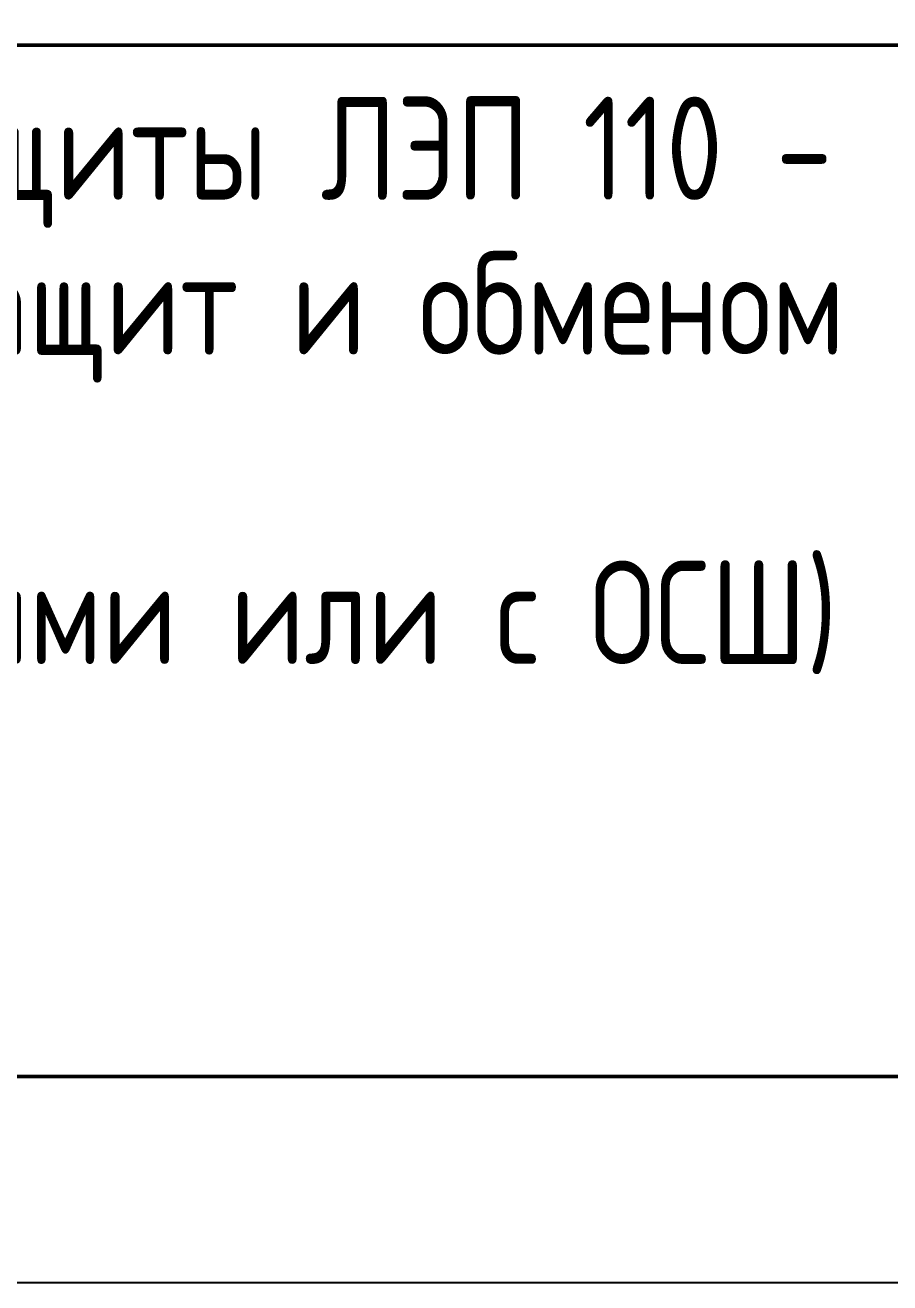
# Model space of a CAD drawing. Header units: millimetres. Extents: x -863 to 2619, y -90 to 586.
# Drawn here: x -286.38 to -265.43, y 0 to 30.49 of the extents above; entities that cross this region are included whole.
import ezdxf

# ---------------------------------------------------------------- set-up
doc = ezdxf.new("R2010")
doc.units = ezdxf.units.MM
doc.styles.add('Gost_type_A', font='GOST_A.TTF')

# ---------------------------------------------------------------- blocks, each defined once
blk = doc.blocks.new('Формат_А4')
blk.add_lwpolyline([(0, 297), (0, 0), (-210, 0), (-210, 297)], close=True)
at = {"lineweight": 50}
blk.add_lwpolyline([(-190, 292), (-5, 292), (-5, 5), (-190, 5)], close=True, dxfattribs=at)
blk = doc.blocks.new('Штамп большой нижний текстовый')
at = {"lineweight": 50}
for points in [[(-120, 25), (0, 25), (0, 40), (-120, 40)], [(-120, 25), (-50, 25), (-50, 0), (-120, 0)]]:
    blk.add_lwpolyline(points, close=True, dxfattribs=at)

msp = doc.modelspace()

# ---------------------------------------------------------------- block references
at = {"color": 1}
for name, p in [('Формат_А4', (-210, 0)), ('Штамп большой нижний текстовый', (-215, 5))]:
    msp.add_blockref(name, p, dxfattribs=at)

# ---------------------------------------------------------------- texts
at = {"insert": (-300, 20), "char_height": 2.5, "width": 68, "attachment_point": 5, "line_spacing_factor": 0.9, "style": 'Gost_type_A'}
msp.add_mtext('Шкаф дифференциально-фазной защиты ЛЭП 110 - 220 кВ с комплектом ступенчатых защит и обменом разрешающими сигналами                             (для схем РУ с двумя выключателями или с ОСШ) \\PШЭТ 220.02-0-ЮИРЗ', dxfattribs=at)

doc.saveas('drawing.dxf')
